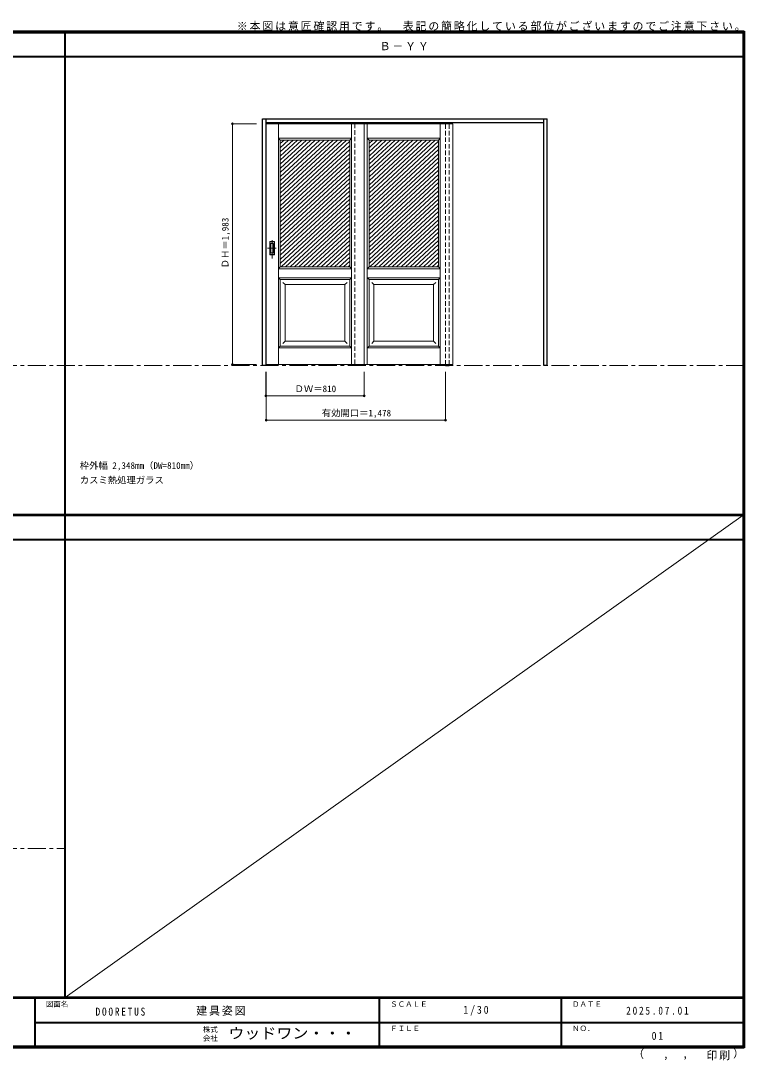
# Model space of a CAD drawing. Units: millimetres, scale not verified. Extents: x -6000 to 5700, y -4307 to 4260.
# Drawn here: x -267 to 5700, y -4307 to 4260 of the extents above; entities that cross this region are included whole.
import ezdxf
from ezdxf.enums import TextEntityAlignment as Align

# ---------------------------------------------------------------- set-up
doc = ezdxf.new("R2010")
doc.units = ezdxf.units.MM
doc.header["$LTSCALE"] = 30
doc.header["$PDMODE"] = 32
doc.header["$PDSIZE"] = 15
doc.linetypes.add('CHAIN1', pattern=[8, 5, -1, 1, -1])
doc.linetypes.add('DASHED1', pattern=[1.8, 1.2, -0.6])
for name, color, linetype, lineweight in [('0-1_通り芯', 7, 'CHAIN1', 18), ('0-2_扉', 7, 'Continuous', 18), ('0-4_枠', 3, 'Continuous', 25), ('0-6_引手', 7, 'Continuous', 18), ('0-B_寸法', 7, 'Continuous', 9), ('0-C_ハッチ', 4, 'Continuous', 9), ('0-F', 7, 'Continuous', 18), ('F-1_枠', 6, 'Continuous', 40)]:
    doc.layers.add(name, color=color, linetype=linetype, lineweight=lineweight)
doc.layers.add('0-A_文字', color=7, linetype='Continuous')
doc.layers.add('F-A_文字', color=7, linetype='Continuous')
doc.styles.add('ＭＳ ゴシック', font='')
doc.styles.get('ＭＳ ゴシック').set_extended_font_data('MS Gothic')

msp = doc.modelspace()

# ---------------------------------------------------------------- linework, layer by layer
at = {"layer": '0-1_通り芯'}
for p, q in [((-5490, 1418), (5690, 1418)), ((-5490, -2562.5), (100, -2562.5))]:
    msp.add_line(p, q, dxfattribs=at)
at = {"layer": '0-2_扉', "color": 4, "linetype": 'DASHED1', "lineweight": 9}
for p, q in [((1755, 3411.5), (1758, 3411.5)), ((1755, 1428.5), (1755, 3411.5)), ((2487, 3411.5), (2487, 1428.5)), ((1758, 1428.5), (1755, 1428.5))]:
    msp.add_line(p, q, dxfattribs=at)
at = {"layer": '0-2_扉'}
for p, q in [((2565, 3411.5), (1758, 3411.5)), ((1858.5, 1428.5), (1858.5, 3411.5)), ((2461.5, 1428.5), (2461.5, 3411.5)), ((3297, 3411.5), (2490, 3411.5)), ((2565, 3411.5), (2565, 1428.5)), ((2590.5, 1428.5), (2590.5, 3411.5)), ((3193.5, 1428.5), (3193.5, 3411.5)), ((3297, 3411.5), (3297, 1428.5)), ((1873.5, 2231.5), (1873.5, 3276.5)), ((2446.5, 3276.5), (1873.5, 3276.5)), ((2461.5, 3291.5), (2446.5, 3276.5)), ((2446.5, 2362.74), (2446.5, 3276.5)), ((2605.5, 2231.5), (2605.5, 3276.5)), ((3178.5, 3276.5), (2605.5, 3276.5)), ((3193.5, 3291.5), (3178.5, 3276.5)), ((3178.5, 2362.74), (3178.5, 3276.5)), ((2446.31, 3093.5), (2446.5, 3093.5)), ((3178.31, 3093.5), (3178.5, 3093.5)), ((2446.5, 2231.5), (2446.5, 2373.55)), ((3178.5, 2231.5), (3178.5, 2373.55)), ((1873.5, 2231.5), (2401.5, 2231.5)), ((2446.5, 2231.5), (2257.5, 2231.5)), ((2461.5, 2216.5), (2446.5, 2231.5)), ((2605.5, 2231.5), (3133.5, 2231.5)), ((3178.5, 2231.5), (2989.5, 2231.5)), ((3193.5, 2216.5), (3178.5, 2231.5)), ((2461.5, 2141.5), (1858.5, 2141.5)), ((1873.5, 1578.5), (1873.5, 2126.5)), ((1913.5, 2086.5), (1895.82, 2104.18)), ((1913.5, 2086.5), (2406.5, 2086.5)), ((1913.5, 2086.5), (1913.5, 1618.5)), ((2406.46, 2086.5), (2424.14, 2104.18)), ((2406.5, 1618.5), (2406.5, 2086.5)), ((2461.5, 2141.5), (2446.5, 2126.5)), ((2446.5, 1578.5), (2446.5, 2126.5)), ((3193.5, 2141.5), (2590.5, 2141.5)), ((2605.5, 1578.5), (2605.5, 2126.5)), ((2645.5, 2086.5), (2627.82, 2104.18)), ((2645.5, 2086.5), (3138.5, 2086.5)), ((2645.5, 2086.5), (2645.5, 1618.5)), ((3138.46, 2086.5), (3156.14, 2104.18)), ((3138.5, 1618.5), (3138.5, 2086.5)), ((3193.5, 2141.5), (3178.5, 2126.5)), ((3178.5, 1578.5), (3178.5, 2126.5)), ((2461.5, 1563.5), (1858.5, 1563.5)), ((1913.5, 1618.5), (1895.82, 1600.82)), ((1913.5, 1618.5), (2406.5, 1618.5)), ((2406.5, 1618.5), (2406.5, 1619.93)), ((2406.5, 1618.5), (2424.18, 1600.82)), ((2446.5, 1578.5), (2461.5, 1563.5)), ((3193.5, 1563.5), (2590.5, 1563.5)), ((2645.5, 1618.5), (2627.82, 1600.82)), ((2645.5, 1618.5), (3138.5, 1618.5)), ((3138.5, 1618.5), (3138.5, 1619.93)), ((3138.5, 1618.5), (3156.18, 1600.82)), ((3178.5, 1578.5), (3193.5, 1563.5)), ((2565, 1428.5), (1758, 1428.5)), ((3297, 1428.5), (2490, 1428.5))]:
    msp.add_line(p, q, dxfattribs=at)
for points in [[(2461.5, 3291.5), (1858.5, 3291.5), (1873.5, 3276.5)], [(3193.5, 3291.5), (2590.5, 3291.5), (2605.5, 3276.5)], [(1873.5, 2231.5), (1858.5, 2216.5), (2461.5, 2216.5)], [(2605.5, 2231.5), (2590.5, 2216.5), (3193.5, 2216.5)], [(2446.5, 2126.5), (1873.5, 2126.5), (1858.5, 2141.5)], [(3178.5, 2126.5), (2605.5, 2126.5), (2590.5, 2141.5)], [(2446.5, 1578.5), (1873.5, 1578.5), (1858.5, 1563.5)], [(3178.5, 1578.5), (2605.5, 1578.5), (2590.5, 1563.5)]]:
    msp.add_lwpolyline(points, dxfattribs=at)
at = {"layer": '0-4_枠'}
for p, q in [((1728, 1418), (1728, 3453)), ((1728, 3453), (4076, 3453)), ((1758, 1418), (1758, 3453)), ((4046, 1418), (4046, 3453)), ((4076, 1418), (4076, 3453)), ((1758, 3423), (4046, 3423)), ((1758, 1418), (1728, 1418)), ((3236, 1428.5), (3236, 1418)), ((3236, 1418), (3266, 1418)), ((3266, 1428.5), (3266, 1418)), ((4076, 1418), (4046, 1418))]:
    msp.add_line(p, q, dxfattribs=at)
at = {"layer": '0-4_枠', "color": 4, "linetype": 'DASHED1', "lineweight": 9}
for p, q in [((3236, 1426), (3236, 3423)), ((3266, 1426), (3266, 3423))]:
    msp.add_line(p, q, dxfattribs=at)
at = {"layer": '0-6_引手'}
for p, q in [((1787, 2441), (1825, 2441)), ((1787, 2331), (1787, 2441)), ((1793.5, 2425), (1818.5, 2425)), ((1793.5, 2347), (1793.5, 2425)), ((1818.5, 2347), (1818.5, 2425)), ((1825, 2331), (1825, 2441)), ((1787, 2331), (1825, 2331)), ((1793.5, 2347), (1818.5, 2347))]:
    msp.add_line(p, q, dxfattribs=at)
at = {"layer": '0-6_引手', "linetype": 'CHAIN1'}
for p, q in [((1806, 2300.77), (1806, 2471.62)), ((1767.93, 2386), (1840.43, 2386))]:
    msp.add_line(p, q, dxfattribs=at)
at = {"layer": '0-6_引手', "linetype": 'DASHED1'}
for p, q in [((1822, 2335), (1822, 2437)), ((1790, 2335), (1822, 2335))]:
    msp.add_line(p, q, dxfattribs=at)
msp.add_lwpolyline([(1790, 2335), (1790, 2437), (1822, 2437)], dxfattribs=at)
at = {"layer": '0-B_寸法', "color": 4}
for p, q in [((1478, 3411.5), (1478, 1428.5)), ((1478, 3411.5), (1678, 3411.5)), ((1478, 1428.5), (1678, 1428.5)), ((1755, 1168), (1755, 1368)), ((1758, 968), (1758, 1368)), ((2565, 1168), (2565, 1368)), ((3236, 968), (3236, 1368)), ((2565, 1168), (1755, 1168)), ((1758, 968), (3236, 968))]:
    msp.add_line(p, q, dxfattribs=at)
at = {"layer": '0-B_寸法'}
for p in [(1478, 3411.5), (1478, 1428.5), (1755, 1168), (2565, 1168), (1758, 968), (3236, 968)]:
    msp.add_point(p, dxfattribs=at)
at = {"layer": '0-C_ハッチ'}
for p, q in [((1941.64, 3276.5), (1873.5, 3213.4)), ((1978.44, 3276.5), (1873.5, 3179.33)), ((2015.24, 3276.5), (1873.5, 3145.26)), ((2052.03, 3276.5), (1873.5, 3111.19)), ((1904.85, 3276.5), (1873.5, 3247.47)), ((2088.83, 3276.5), (1873.5, 3077.12)), ((2125.63, 3276.5), (1873.5, 3043.05)), ((2162.42, 3276.5), (1873.5, 3008.98)), ((2199.22, 3276.5), (1873.5, 2974.91)), ((2236.02, 3276.5), (1873.5, 2940.83)), ((2272.81, 3276.5), (1873.5, 2906.76)), ((2309.61, 3276.5), (1873.5, 2872.69)), ((2346.41, 3276.5), (1873.5, 2838.62)), ((2383.2, 3276.5), (1873.5, 2804.55)), ((2420, 3276.5), (1873.5, 2770.48)), ((2446.5, 3266.96), (1873.5, 2736.41)), ((2673.64, 3276.5), (2605.5, 3213.4)), ((2710.44, 3276.5), (2605.5, 3179.33)), ((2747.24, 3276.5), (2605.5, 3145.26)), ((2784.03, 3276.5), (2605.5, 3111.19)), ((2636.85, 3276.5), (2605.5, 3247.47)), ((2820.83, 3276.5), (2605.5, 3077.12)), ((2857.63, 3276.5), (2605.5, 3043.05)), ((2894.42, 3276.5), (2605.5, 3008.98)), ((2931.22, 3276.5), (2605.5, 2974.91)), ((2968.02, 3276.5), (2605.5, 2940.83)), ((3004.81, 3276.5), (2605.5, 2906.76)), ((3041.61, 3276.5), (2605.5, 2872.69)), ((3078.41, 3276.5), (2605.5, 2838.62)), ((3115.2, 3276.5), (2605.5, 2804.55)), ((3152, 3276.5), (2605.5, 2770.48)), ((3178.5, 3266.96), (2605.5, 2736.41)), ((2446.5, 3232.89), (1873.5, 2702.34)), ((2446.5, 3198.82), (1873.5, 2668.27)), ((3178.5, 3232.89), (2605.5, 2702.34)), ((3178.5, 3198.82), (2605.5, 2668.27)), ((2446.5, 3164.75), (1873.5, 2634.2)), ((2446.5, 3130.68), (1873.5, 2600.12)), ((2446.5, 3096.61), (1873.5, 2566.05)), ((3178.5, 3164.75), (2605.5, 2634.2)), ((3178.5, 3130.68), (2605.5, 2600.12)), ((3178.5, 3096.61), (2605.5, 2566.05)), ((2446.5, 3062.54), (1873.5, 2531.98)), ((2446.5, 3028.47), (1873.5, 2497.91)), ((3178.5, 3062.54), (2605.5, 2531.98)), ((3178.5, 3028.47), (2605.5, 2497.91)), ((2446.5, 2994.4), (1873.5, 2463.84)), ((2446.5, 2960.32), (1873.5, 2429.77)), ((2446.5, 2926.25), (1873.5, 2395.7)), ((3178.5, 2994.4), (2605.5, 2463.84)), ((3178.5, 2960.32), (2605.5, 2429.77)), ((3178.5, 2926.25), (2605.5, 2395.7)), ((2446.5, 2892.18), (1873.5, 2361.63)), ((2446.5, 2858.11), (1873.5, 2327.56)), ((3178.5, 2892.18), (2605.5, 2361.63)), ((3178.5, 2858.11), (2605.5, 2327.56)), ((2446.5, 2824.04), (1873.5, 2293.48)), ((2446.5, 2789.97), (1873.5, 2259.41)), ((2446.5, 2755.9), (1880.15, 2231.5)), ((3178.5, 2824.04), (2605.5, 2293.48)), ((3178.5, 2789.97), (2605.5, 2259.41)), ((3178.5, 2755.9), (2612.15, 2231.5)), ((2446.5, 2721.83), (1916.95, 2231.5)), ((2446.5, 2687.76), (1953.74, 2231.5)), ((3178.5, 2721.83), (2648.95, 2231.5)), ((3178.5, 2687.76), (2685.74, 2231.5)), ((2446.5, 2653.69), (1990.54, 2231.5)), ((2446.5, 2619.61), (2027.34, 2231.5)), ((2446.5, 2585.54), (2064.13, 2231.5)), ((3178.5, 2653.69), (2722.54, 2231.5)), ((3178.5, 2619.61), (2759.34, 2231.5)), ((3178.5, 2585.54), (2796.13, 2231.5)), ((2446.5, 2551.47), (2100.93, 2231.5)), ((2446.5, 2517.4), (2137.73, 2231.5)), ((3178.5, 2551.47), (2832.93, 2231.5)), ((3178.5, 2517.4), (2869.73, 2231.5)), ((2446.5, 2483.33), (2174.52, 2231.5)), ((2446.5, 2449.26), (2211.32, 2231.5)), ((2446.5, 2415.19), (2248.12, 2231.5)), ((3178.5, 2483.33), (2906.52, 2231.5)), ((3178.5, 2449.26), (2943.32, 2231.5)), ((3178.5, 2415.19), (2980.12, 2231.5)), ((2446.5, 2381.12), (2284.91, 2231.5)), ((2446.5, 2347.05), (2321.71, 2231.5)), ((3178.5, 2381.12), (3016.91, 2231.5)), ((3178.5, 2347.05), (3053.71, 2231.5)), ((2446.5, 2312.97), (2358.51, 2231.5)), ((2446.5, 2278.9), (2395.3, 2231.5)), ((2446.5, 2244.83), (2432.1, 2231.5)), ((3178.5, 2312.97), (3090.51, 2231.5)), ((3178.5, 2278.9), (3127.3, 2231.5)), ((3178.5, 2244.83), (3164.1, 2231.5))]:
    msp.add_line(p, q, dxfattribs=at)
at = {"layer": '0-F'}
msp.add_line((5690, 184.5), (100, -3790), dxfattribs=at)
at = {"layer": 'F-1_枠'}
for p, q in [((-6000, 4175), (5700, 4175)), ((-6000, 4170), (5700, 4170)), ((-6000, 4165), (5700, 4165)), ((100, -3790), (100, 4175)), ((5690, 4175), (5690, -4205)), ((5695, 4175), (5695, -4205)), ((5700, 4175), (5700, -4205)), ((-6000, 3965), (5700, 3965)), ((-6000, 190.5), (5700, 190.5)), ((-6000, 187.5), (5700, 187.5)), ((-6000, 184.5), (5700, 184.5)), ((-6000, -15.5), (5700, -15.5)), ((5700, -3790), (-6000, -3790)), ((5700, -3795), (-6000, -3795)), ((-150, -3795), (-150, -4195)), ((2690, -3795), (2690, -4195)), ((4190, -3795), (4190, -4195)), ((-150, -3995), (5690, -3995.01)), ((5700, -4195), (-6000, -4195)), ((5700, -4200), (-6000, -4200)), ((5700, -4205), (-6000, -4205))]:
    msp.add_line(p, q, dxfattribs=at)

# ---------------------------------------------------------------- texts
at = {"layer": '0-A_文字', "style": 'ＭＳ ゴシック'}
for s, p in [('枠外幅 2,348mm（DW=810mm）', (220, 550.5)), ('カスミ熱処理ガラス', (220, 430.5))]:
    msp.add_text(s, height=54.99, dxfattribs=at).set_placement(p, align=Align.BOTTOM_LEFT)
at = {"layer": '0-A_文字', "char_height": 65.98, "attachment_point": 7, "style": 'ＭＳ ゴシック'}
for s, insert in [('\\T1.17;※本図は意匠確認用です。\u3000表記の簡略化している部位がございますのでご注意下さい。', (1515, 4175)), ('\\T1.17;Ｂ－ＹＹ', (2692.5, 4017.86))]:
    msp.add_mtext(s, dxfattribs=dict(at, insert=insert))
at = {"layer": '0-B_寸法', "style": 'ＭＳ ゴシック'}
msp.add_text('ＤＨ＝1,983', height=54.99, rotation=90, dxfattribs=at).set_placement((1463, 2219.75), align=Align.BOTTOM_LEFT)
for s, p in [('ＤＷ＝810', (1991.25, 1183)), ('有効開口＝1,478', (2215.75, 983))]:
    msp.add_text(s, height=54.99, dxfattribs=at).set_placement(p, align=Align.BOTTOM_LEFT)
at = {"layer": 'F-A_文字', "style": 'ＭＳ ゴシック'}
for s, height, p in [('図面名', 43.99, (-60, -3880)), ('ＳＣＡＬＥ', 43.99, (2780, -3880)), ('ＤＡＴＥ', 43.99, (4280, -3880)), ('株式', 43.99, (1235, -4089)), ('ＦＩＬＥ', 43.99, (2780, -4080)), ('ＮＯ．', 43.99, (4280, -4080)), ('会社', 43.99, (1235, -4161)), ('（', 65.98, (4784.03, -4308.31)), (',', 65.98, (5031.28, -4308.31)), (',', 65.98, (5190.2, -4305.53)), ('）', 65.98, (5608.4, -4304.13))]:
    msp.add_text(s, height=height, dxfattribs=at).set_placement(p, align=Align.BOTTOM_LEFT)
at = {"layer": 'F-A_文字', "style": 'ＭＳ ゴシック', "width": 1.1}
msp.add_text('ウッドワン・・・', height=87.98, dxfattribs=at).set_placement((1445, -4155), align=Align.BOTTOM_LEFT)
at = {"layer": 'F-A_文字', "char_height": 65.98, "attachment_point": 7, "style": 'ＭＳ ゴシック'}
for s, insert in [('\\T1.38;\\W0.9;1/30', (3383.75, -3940)), ('\\T1.39;\\W0.85;DOORETUS', (350, -3940.79)), ('\\T1.17;建具姿図', (1180.42, -3940)), ('\\T1.39;\\W0.85;2025.07.01', (4726.25, -3932.5)), ('\\T1.36;\\W0.9;01', (4936.25, -4140)), ('\\T1.17;印刷', (5388.15, -4306.92))]:
    msp.add_mtext(s, dxfattribs=dict(at, insert=insert))

doc.saveas('drawing.dxf')
